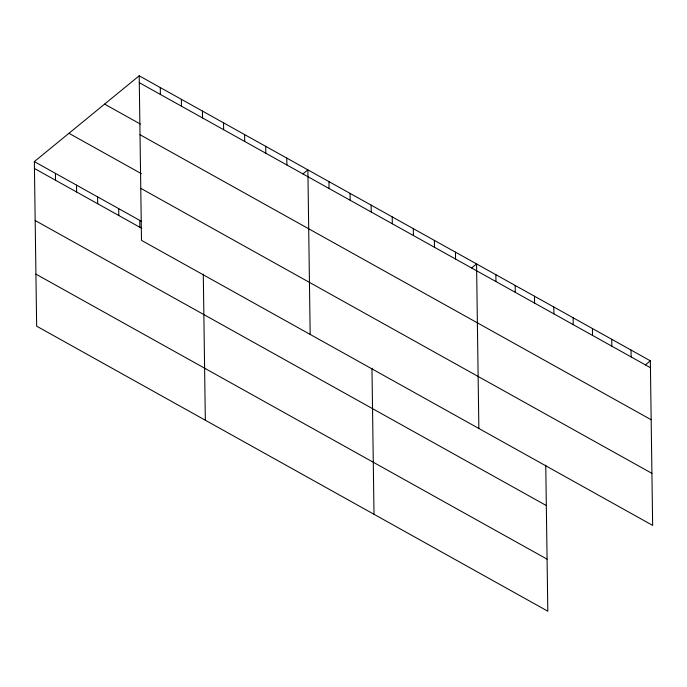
<?xml version="1.0" encoding="UTF-8"?>
<svg xmlns="http://www.w3.org/2000/svg" width="687" height="687" viewBox="0 0 687 687"><rect width="100%" height="100%" fill="white"/><g stroke="black" fill="none" stroke-linecap="round" stroke-linejoin="round"><path stroke-width="1.03" d="M545.761 465.193L547.805 611.198L36.651 326.17L34.35 161.608L139.195 75.802L650.349 360.83L652.65 525.392L141.496 240.364L139.195 75.802M302.933 173.905L307.879 169.861L310.172 334.423M471.617 267.964L476.563 263.92L478.856 428.482M645.411 364.874L650.349 360.83M139.289 82.68L650.452 367.708M104.596 104.115L140.354 124.055M140.019 134.721L651.173 419.748M68.949 133.295L141.376 173.674M140.766 188.332L651.92 473.36M34.35 161.608L141.608 221.42M34.444 168.487L141.702 228.299M35.174 220.518L546.328 505.555M35.922 274.13L547.075 559.166M631.044 350.061L631.138 356.939M611.731 339.301L611.825 346.179M592.417 328.532L592.52 335.411M573.113 317.763L573.207 324.642M553.799 306.995L553.894 313.873M534.486 296.226L534.589 303.104M515.181 285.457L515.276 292.336M495.868 274.688L495.962 281.567M455.472 252.163L455.567 259.042M434.39 240.407L434.485 247.286M413.308 228.651L413.402 235.529M392.217 216.894L392.311 223.773M371.135 205.138L371.229 212.017M371.968 368.284L374.011 514.288M350.052 193.373L350.147 200.261M328.961 181.617L329.056 188.496M286.797 158.104L286.891 164.983M265.706 146.348L265.8 153.227M244.624 134.592L244.718 141.47M223.541 122.836L223.636 129.714M202.45 111.079L202.545 117.958M203.292 274.225L205.327 420.229M181.368 99.314L181.462 106.193M160.286 87.558L160.38 94.437M139.779 220.398L139.873 227.277M118.688 208.633L118.791 215.512M97.606 196.877L97.7 203.756M76.523 185.121L76.618 191.999M55.432 173.364L55.535 180.243"/></g></svg>
